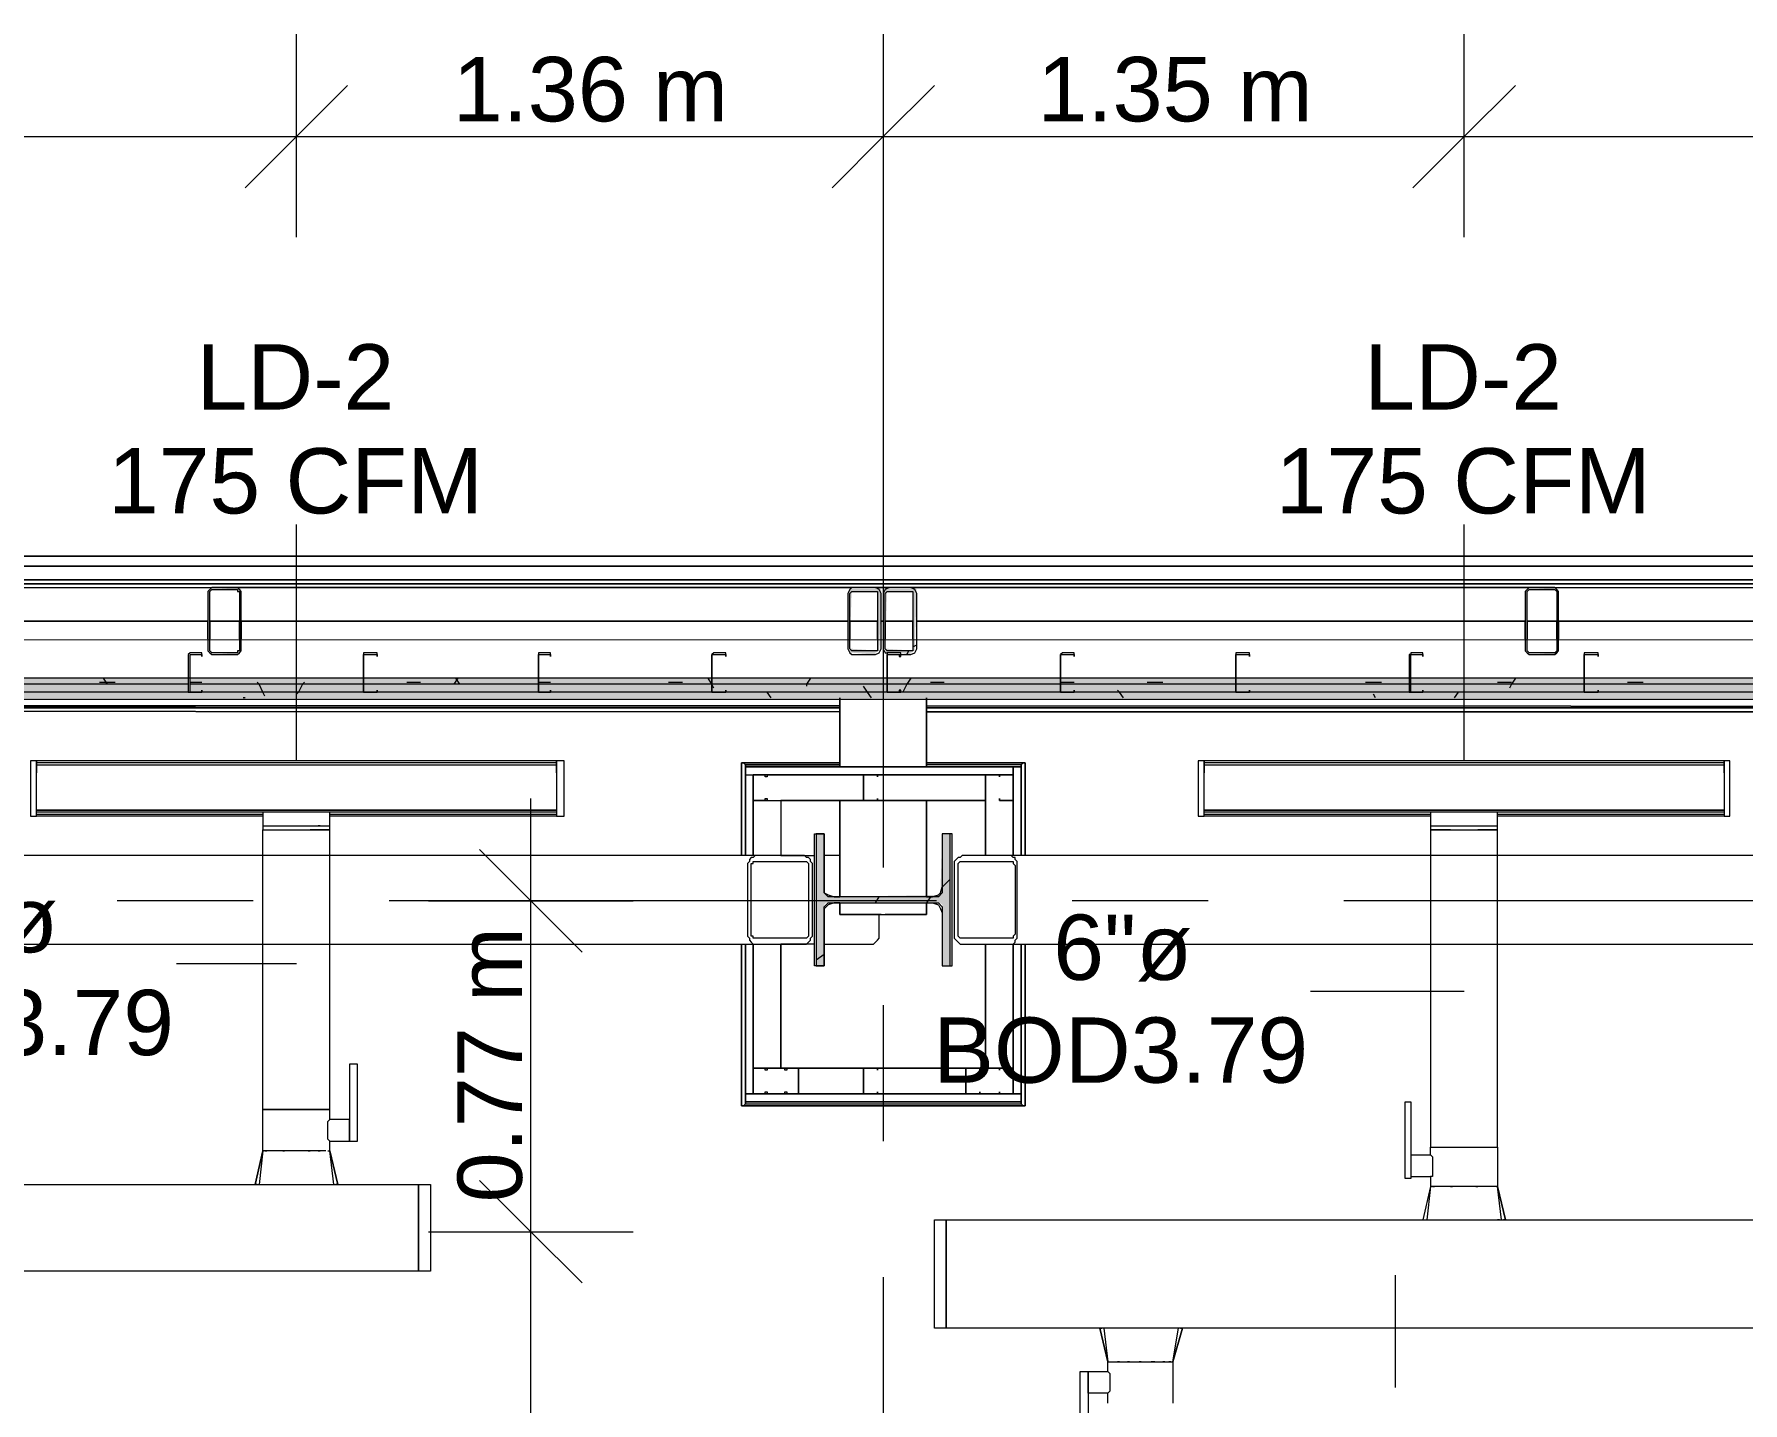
# Model space of a CAD drawing. Header units: metres. Extents: x -2 to 207, y -8 to 52.
# Drawn here: x 38.031 to 42.007, y 44.995 to 48.178 of the extents above; entities that cross this region are included whole.
import ezdxf

# ---------------------------------------------------------------- set-up
doc = ezdxf.new("R2010")
doc.units = ezdxf.units.M
doc.layers.add('HVAC - Ductos', color=5, linetype='Continuous', lineweight=0)
doc.layers.add('PDF_Text', color=7, linetype='Continuous', lineweight=0)
doc.layers.add('PDF_Geometry', color=7, linetype='Continuous', lineweight=0, true_color=0xaaaaaa)
doc.layers.add('PDF_Solid Fills', color=7, linetype='Continuous', lineweight=0, true_color=0xffffff)
doc.styles.add('PDF Helvetica', font='')
doc.styles.get('PDF Helvetica').set_extended_font_data('Helvetica')

msp = doc.modelspace()

# ---------------------------------------------------------------- hatches: boundary and pattern name
at = {"layer": 'PDF_Solid Fills', "lineweight": 0, "transparency": 33554559}
h = msp.add_hatch(color=256, dxfattribs=at)
h.paths.add_polyline_path([(38.4444, 46.7397), (38.5034, 46.7352), (38.5039, 46.7352), (38.5039, 46.7397)])
h.paths.add_polyline_path([(38.4444, 46.7397), (38.4444, 46.7443), (38.4398, 46.7443)])
h.paths.add_polyline_path([(38.4398, 46.8864), (38.4352, 46.8864), (38.4352, 46.7443)])
h.paths.add_polyline_path([(38.5085, 46.7443), (38.5039, 46.7443), (38.5085, 46.7397)])
h.paths.add_polyline_path([(38.4398, 46.891), (38.5039, 46.8864), (38.5085, 46.8818), (38.5085, 46.7443), (38.5131, 46.8858), (38.5131, 46.8864), (38.5085, 46.891)])
for points in [[(39.9334, 46.7397), (39.9879, 46.7352), (39.9884, 46.7352), (39.9884, 46.7397), (39.9976, 46.7443), (40.0021, 46.885), (40.0021, 46.8864), (39.9976, 46.891), (39.9288, 46.891), (39.9243, 46.8818), (39.9243, 46.7489), (39.9288, 46.7535), (39.9334, 46.8818), (39.993, 46.8818), (39.993, 46.7443), (39.9334, 46.7489), (39.9288, 46.7489), (39.9288, 46.7397)], [(40.0068, 46.7489), (40.0113, 46.7535), (40.0159, 46.8818), (40.0754, 46.8818), (40.0754, 46.7443), (40.0159, 46.7489), (40.0113, 46.7489), (40.0113, 46.7397), (40.0434, 46.7397), (40.0706, 46.7352), (40.0709, 46.7352), (40.0709, 46.7397), (40.08, 46.7443), (40.0846, 46.8864), (40.08, 46.891), (40.0113, 46.891), (40.0068, 46.8818)], [(12.4111, 46.6344), (59.8547, 46.6344), (60.0699, 46.6298), (60.0699, 46.6481), (26.619, 46.6526), (12.4111, 46.6526)], [(39.8693, 46.1808), (39.8693, 46.3182), (39.851, 46.3182), (39.851, 46.0113), (39.8693, 46.0113), (39.8693, 46.1533), (39.8739, 46.1579), (40.1396, 46.1579), (40.1442, 46.1533), (40.1442, 46.0113), (40.1625, 46.0113), (40.1625, 46.3182), (40.1442, 46.3182), (40.1396, 46.1808), (40.135, 46.1762), (39.8785, 46.1716), (39.8785, 46.1762), (39.8739, 46.1808)]]:
    msp.add_hatch(color=256, dxfattribs=at).paths.add_polyline_path(points)
h = msp.add_hatch(color=256, dxfattribs=at)
h.paths.add_polyline_path([(41.5737, 46.8864), (41.5737, 46.7443), (41.5783, 46.8864)])
h.paths.add_polyline_path([(41.505, 46.8864), (41.5004, 46.8864), (41.5004, 46.7443)])
h.paths.add_polyline_path([(41.5691, 46.8864), (41.5691, 46.891), (41.505, 46.891)])
h.paths.add_polyline_path([(41.5095, 46.7397), (41.5095, 46.7443), (41.505, 46.7443)])
h.paths.add_polyline_path([(41.5095, 46.7397), (41.5685, 46.7352), (41.5691, 46.7352), (41.5691, 46.7397)])
h = msp.add_hatch(color=256, dxfattribs=at)
h.paths.add_polyline_path([(26.6236, 46.6802), (26.6236, 46.6664), (28.6487, 46.6664), (28.6487, 46.6802)])
h.paths.add_polyline_path([(60.0699, 46.6802), (58.6863, 46.6802), (58.6863, 46.6618), (60.0699, 46.6618)])
h.paths.add_polyline_path([(25.8127, 46.6802), (25.8127, 46.6664), (26.619, 46.6664), (26.619, 46.6802)])
h.paths.add_polyline_path([(14.0377, 46.6664), (14.0377, 46.6848), (12.4111, 46.6848), (12.4111, 46.6664)])
h.paths.add_polyline_path([(28.6533, 46.6802), (28.6533, 46.6664), (30.6784, 46.6664), (30.6784, 46.6802)])
h.paths.add_polyline_path([(18.908, 46.6664), (18.908, 46.6848), (16.072, 46.6848), (16.072, 46.6664)])
h.paths.add_polyline_path([(31.4939, 46.6802), (31.4939, 46.6664), (33.5191, 46.6664), (33.5191, 46.6802)])
h.paths.add_polyline_path([(21.7487, 46.6664), (21.7487, 46.6848), (20.9423, 46.6848), (20.9423, 46.6664)])
h.paths.add_polyline_path([(36.3643, 46.6802), (36.3643, 46.6664), (38.3894, 46.6664), (38.3894, 46.6802)])
h.paths.add_polyline_path([(25.8081, 46.6802), (25.4049, 46.6848), (23.783, 46.6848), (23.783, 46.6664), (25.8081, 46.6664)])
h.paths.add_polyline_path([(41.2346, 46.6802), (41.2346, 46.6664), (43.2598, 46.6664), (43.2598, 46.6802)])
h.paths.add_polyline_path([(50.5676, 46.6664), (50.9698, 46.6618), (50.9707, 46.6618), (50.9707, 46.6802), (48.9456, 46.6802), (48.9456, 46.6664)])
h.paths.add_polyline_path([(44.0753, 46.6802), (44.0753, 46.6664), (46.1004, 46.6664), (46.1004, 46.6802)])
h.paths.add_polyline_path([(53.005, 46.6802), (53.005, 46.6618), (53.8114, 46.6618), (53.8114, 46.6802)])
h.paths.add_polyline_path([(48.1347, 46.6802), (48.1347, 46.6664), (48.941, 46.6664), (48.941, 46.6802)])
h.paths.add_polyline_path([(55.8456, 46.6802), (55.8456, 46.6618), (58.6817, 46.6618), (58.6817, 46.6802)])
h.paths.add_polyline_path([(46.105, 46.6802), (46.105, 46.6664), (48.1301, 46.6664), (48.1301, 46.6802)])
h.paths.add_polyline_path([(53.8159, 46.6802), (53.8159, 46.6618), (55.841, 46.6618), (55.841, 46.6802)])
h.paths.add_polyline_path([(43.2643, 46.6802), (43.2643, 46.6664), (44.0707, 46.6664), (44.0707, 46.6802)])
h.paths.add_polyline_path([(50.9753, 46.6802), (50.9753, 46.6618), (53.0004, 46.6618), (53.0004, 46.6802)])
h.paths.add_polyline_path([(38.394, 46.6802), (38.394, 46.6664), (41.2301, 46.6664), (41.2301, 46.6802)])
h.paths.add_polyline_path([(23.7784, 46.6664), (23.7784, 46.6848), (21.7532, 46.6848), (21.7532, 46.6664)])
h.paths.add_polyline_path([(33.5237, 46.6802), (33.5237, 46.6664), (36.3597, 46.6664), (36.3597, 46.6802)])
h.paths.add_polyline_path([(20.9377, 46.6664), (20.9377, 46.6848), (18.9126, 46.6848), (18.9126, 46.6664)])
h.paths.add_polyline_path([(30.683, 46.6802), (30.683, 46.6664), (31.4894, 46.6664), (31.4894, 46.6802)])
h.paths.add_polyline_path([(16.0674, 46.6664), (16.0674, 46.6848), (14.0423, 46.6848), (14.0423, 46.6664)])
h = msp.add_hatch(color=256, dxfattribs=at)
h.paths.add_polyline_path([(53.005, 46.6618), (53.005, 46.6481), (53.8114, 46.6481), (53.8114, 46.6618)])
h.paths.add_polyline_path([(48.1301, 46.6481), (48.1301, 46.6664), (46.105, 46.6664), (46.105, 46.6481)])
h.paths.add_polyline_path([(44.0707, 46.6481), (44.0707, 46.6664), (43.2643, 46.6664), (43.2643, 46.6481)])
h.paths.add_polyline_path([(50.9707, 46.6618), (50.5676, 46.6664), (48.9456, 46.6664), (48.9456, 46.6481), (50.9707, 46.6481)])
h.paths.add_polyline_path([(41.2301, 46.6481), (41.2301, 46.6664), (38.394, 46.6664), (38.394, 46.6481)])
h.paths.add_polyline_path([(48.941, 46.6481), (48.941, 46.6664), (48.1347, 46.6664), (48.1347, 46.6481)])
h.paths.add_polyline_path([(36.3597, 46.6481), (36.3597, 46.6664), (33.5237, 46.6664), (33.5237, 46.6481)])
h.paths.add_polyline_path([(46.1004, 46.6481), (46.1004, 46.6664), (44.0753, 46.6664), (44.0753, 46.6481)])
h.paths.add_polyline_path([(31.4894, 46.6481), (31.4894, 46.6664), (30.683, 46.6664), (30.683, 46.6481)])
h.paths.add_polyline_path([(43.2598, 46.6481), (43.2598, 46.6664), (41.2346, 46.6664), (41.2346, 46.6481)])
h.paths.add_polyline_path([(28.6487, 46.6481), (28.6487, 46.6664), (26.6236, 46.6664), (26.6236, 46.6481)])
h.paths.add_polyline_path([(38.3894, 46.6481), (38.3894, 46.6664), (36.3643, 46.6664), (36.3643, 46.6481)])
h.paths.add_polyline_path([(25.8081, 46.6526), (25.8081, 46.6664), (23.783, 46.6664), (23.783, 46.6526)])
h.paths.add_polyline_path([(33.5191, 46.6481), (33.5191, 46.6664), (31.4939, 46.6664), (31.4939, 46.6481)])
h.paths.add_polyline_path([(21.7487, 46.6526), (21.7487, 46.6664), (20.9423, 46.6664), (20.9423, 46.6526)])
h.paths.add_polyline_path([(30.6784, 46.6481), (30.6784, 46.6664), (28.6533, 46.6664), (28.6533, 46.6481)])
h.paths.add_polyline_path([(18.908, 46.6526), (18.908, 46.6664), (16.072, 46.6664), (16.072, 46.6526)])
h.paths.add_polyline_path([(26.619, 46.6481), (26.619, 46.6664), (25.8127, 46.6664), (25.8127, 46.6526), (26.5091, 46.6526)])
h.paths.add_polyline_path([(14.0377, 46.6526), (14.0377, 46.6664), (12.4111, 46.6664), (12.4111, 46.6526)])
h.paths.add_polyline_path([(23.7784, 46.6526), (23.7784, 46.6664), (21.7532, 46.6664), (21.7532, 46.6526)])
h.paths.add_polyline_path([(60.0699, 46.6618), (53.8159, 46.6618), (53.8159, 46.6481), (60.0699, 46.6481)])
h.paths.add_polyline_path([(20.9377, 46.6526), (20.9377, 46.6664), (18.9126, 46.6664), (18.9126, 46.6526)])
h.paths.add_polyline_path([(50.9753, 46.6618), (50.9753, 46.6481), (53.0004, 46.6481), (53.0004, 46.6618)])
h.paths.add_polyline_path([(16.0674, 46.6526), (16.0674, 46.6664), (14.0423, 46.6664), (14.0423, 46.6526)])

# ---------------------------------------------------------------- linework, layer by layer
at = {"layer": 'HVAC - Ductos', "color": 252, "lineweight": 0, "true_color": 0x939598}
for points in [[(38.6414, 47.7065), (38.6414, 47.9401), (38.6414, 48.1784)], [(40.0068, 48.1784), (40.0068, 47.9401), (40.0068, 47.7065)], [(41.3583, 47.7065), (41.3583, 47.9401), (41.3583, 48.1784)], [(38.7605, 48.0593), (38.6414, 47.9401), (38.5222, 47.821)], [(40.1259, 48.0593), (40.0068, 47.9401), (39.8876, 47.821)], [(41.4775, 48.0593), (41.3583, 47.9401), (41.2392, 47.821)], [(27.2742, 47.9401), (29.4688, 47.9401), (30.8113, 47.9401), (32.0621, 47.9401), (34.2429, 47.9401), (36.4559, 47.9401), (38.6414, 47.9401), (40.0068, 47.9401), (41.3583, 47.9401), (43.498, 47.9401), (45.6697, 47.9401), (47.8277, 47.9401), (49.2022, 47.9401), (50.5768, 47.9401), (52.7942, 47.9401), (54.9843, 47.9401), (57.0644, 47.9401), (58.6359, 47.9401)]]:
    msp.add_lwpolyline(points, dxfattribs=at)
at = {"layer": 'HVAC - Ductos', "lineweight": 0}
for points in [[(38.6414, 46.4878), (38.6414, 47.0376)], [(41.3583, 46.4878), (41.3583, 47.0376)], [(39.2461, 46.4648), (39.2461, 46.4878), (39.2461, 46.4832), (38.0366, 46.4832), (38.0366, 46.4878), (38.0366, 46.4648)], [(39.2461, 46.4878), (38.0366, 46.4878)], [(41.9631, 46.4648), (41.9631, 46.4878), (41.9631, 46.4832), (40.7535, 46.4832), (40.7535, 46.4878), (40.7535, 46.4648)], [(41.9631, 46.4878), (40.7535, 46.4878)], [(38.0366, 46.4144), (38.0366, 46.4236), (38.0366, 46.4328)], [(39.1866, 38.2453), (39.1866, 41.567), (39.1866, 45.3927), (39.1866, 46.4007)], [(39.2461, 46.4328), (39.2461, 46.4236), (39.2461, 46.4144)], [(40.7535, 46.4144), (40.7535, 46.4236), (40.7535, 46.4328)], [(41.9631, 46.4328), (41.9631, 46.4236), (41.9631, 46.4144)], [(38.5635, 46.3595), (38.0366, 46.3595), (38.0366, 46.364), (38.0366, 46.3823), (38.0366, 46.3915)], [(38.0366, 46.3777), (38.0366, 46.3823), (38.0366, 46.3869)], [(38.0366, 46.364), (38.5635, 46.364)], [(39.2461, 46.3915), (39.2461, 46.3823), (39.2461, 46.364), (39.2461, 46.3595), (38.7193, 46.3595)], [(38.7193, 46.364), (39.2461, 46.364)], [(39.2461, 46.3869), (39.2461, 46.3823), (39.2461, 46.3777)], [(41.2804, 46.3595), (40.7535, 46.3595), (40.7535, 46.364), (40.7535, 46.3823), (40.7535, 46.3915)], [(40.7535, 46.3777), (40.7535, 46.3823), (40.7535, 46.3869)], [(40.7535, 46.364), (41.2804, 46.364)], [(41.9631, 46.3915), (41.9631, 46.3823), (41.9631, 46.364), (41.9631, 46.3595), (41.4363, 46.3595)], [(41.4363, 46.364), (41.9631, 46.364)], [(41.9631, 46.3869), (41.9631, 46.3823), (41.9631, 46.3777)], [(38.5635, 46.3366), (38.5681, 46.3366), (38.5864, 46.3366), (38.6139, 46.3366), (38.6414, 46.3366), (38.6735, 46.3366), (38.6963, 46.3366), (38.7147, 46.3366), (38.7193, 46.3366)], [(38.7101, 45.5806), (38.6963, 45.5806), (38.6781, 45.5806), (38.6597, 45.5806), (38.6414, 45.5806), (38.6231, 45.5806), (38.6047, 45.5806), (38.5864, 45.5806), (38.5773, 45.5806), (38.5727, 45.5806), (38.5681, 45.5806), (38.5635, 45.5806), (38.5635, 45.6768), (38.5681, 45.6768), (38.5773, 45.6768), (38.5864, 45.6768), (38.6047, 45.6768), (38.6231, 45.6768), (38.6414, 45.6768), (38.6597, 45.6768), (38.6781, 45.6768), (38.6963, 45.6768), (38.7101, 45.6768), (38.7147, 45.6768), (38.7193, 45.6768), (38.7193, 46.3274), (38.7147, 46.3274), (38.7101, 46.3274), (38.6963, 46.3274), (38.6781, 46.3274), (38.6735, 46.3274)], [(38.7147, 45.5806), (38.7193, 45.5806), (38.7193, 45.6035), (38.7651, 45.6035), (38.7834, 45.6035), (38.7834, 45.7822), (38.7651, 45.7822), (38.7651, 45.6035), (38.7651, 45.6081), (38.7651, 45.6127), (38.7651, 45.6173), (38.7651, 45.6218), (38.7651, 45.631), (38.7651, 45.6355), (38.7651, 45.6401), (38.7651, 45.6493), (38.7651, 45.6539), (38.7193, 45.6539), (38.7193, 45.6768), (38.7147, 45.6768), (38.7101, 45.6768), (38.6963, 45.6768), (38.6781, 45.6768), (38.6597, 45.6768), (38.6414, 45.6768), (38.6231, 45.6768), (38.6047, 45.6768), (38.5864, 45.6768), (38.5773, 45.6768), (38.5681, 45.6768), (38.5635, 45.6768), (38.5635, 46.3274), (38.5681, 46.3274), (38.5727, 46.3274), (38.5773, 46.3274), (38.5864, 46.3274), (38.6047, 46.3274), (38.6093, 46.3274)], [(38.6139, 46.3274), (38.6231, 46.3274), (38.6414, 46.3274), (38.6597, 46.3274), (38.6689, 46.3274)], [(38.6963, 46.3366), (38.6918, 46.3366)], [(41.2346, 45.5714), (41.2804, 45.5714), (41.2804, 45.5897), (41.285, 45.5897), (41.2942, 45.5897), (41.3034, 45.5897), (41.3217, 45.5897), (41.34, 45.5897), (41.3583, 45.5897), (41.3767, 45.5897), (41.395, 45.5897), (41.4133, 45.5897), (41.4225, 45.5897), (41.4317, 45.5897), (41.4363, 45.5897), (41.4363, 46.3274), (41.4317, 46.3274), (41.4271, 46.3274), (41.4225, 46.3274), (41.4133, 46.3274), (41.395, 46.3274), (41.3904, 46.3274)], [(41.3263, 46.3274), (41.3217, 46.3274), (41.3034, 46.3274), (41.2942, 46.3274), (41.2896, 46.3274), (41.285, 46.3274), (41.2804, 46.3274), (41.2804, 45.5897), (41.285, 45.5897), (41.2942, 45.5897), (41.3034, 45.5897), (41.3217, 45.5897), (41.34, 45.5897), (41.3583, 45.5897), (41.3767, 45.5897), (41.395, 45.5897), (41.4133, 45.5897), (41.4225, 45.5897), (41.4317, 45.5897), (41.4363, 45.5897), (41.4363, 45.4981), (41.4317, 45.4981), (41.4271, 45.4981), (41.4225, 45.4981), (41.4133, 45.4981), (41.395, 45.4981), (41.3767, 45.4981), (41.3583, 45.4981), (41.34, 45.4981), (41.3217, 45.4981), (41.3034, 45.4981), (41.2942, 45.4981), (41.2896, 45.4981), (41.285, 45.4981), (41.2804, 45.4981), (41.2621, 45.4202), (41.2667, 45.4202)], [(41.2804, 46.3366), (41.285, 46.3366), (41.3034, 46.3366), (41.3309, 46.3366), (41.3583, 46.3366), (41.3904, 46.3366), (41.4133, 46.3366), (41.4317, 46.3366), (41.4363, 46.3366)], [(41.3309, 46.3274), (41.34, 46.3274), (41.3583, 46.3274), (41.3767, 46.3274), (41.3859, 46.3274)], [(39.0675, 46.2815), (39.1866, 46.1625), (39.3058, 46.0433)], [(38.9484, 46.1625), (39.1866, 46.1625), (39.4248, 46.1625)], [(38.6414, 46.0158), (38.3619, 46.0158)], [(41.3583, 45.9517), (41.0009, 45.9517)], [(38.7193, 45.6035), (38.7147, 45.6081), (38.7147, 45.6173), (38.7147, 45.6264), (38.7147, 45.6355), (38.7147, 45.6401), (38.7147, 45.6493), (38.7193, 45.6539)], [(38.5452, 45.5027), (38.5635, 45.5806), (38.5452, 45.5027)], [(38.5635, 45.5806), (38.5543, 45.5027), (38.5589, 45.5027), (38.5681, 45.5027)], [(38.6918, 45.5027), (38.6963, 45.5027), (38.7147, 45.5027), (38.7285, 45.5027), (38.7193, 45.5806), (38.7376, 45.5027), (38.733, 45.5027), (38.7376, 45.5027), (38.7193, 45.5806)], [(41.2346, 45.5668), (41.2346, 45.5622), (41.2346, 45.5576), (41.2346, 45.553), (41.2346, 45.5439), (41.2346, 45.5393), (41.2346, 45.5302), (41.2346, 45.5256), (41.2346, 45.521), (41.2804, 45.521), (41.2804, 45.4981), (41.2712, 45.4202)], [(41.2804, 45.5714), (41.285, 45.5668), (41.285, 45.5622), (41.285, 45.5576), (41.285, 45.5485), (41.285, 45.5393), (41.285, 45.5302), (41.285, 45.5256), (41.285, 45.521), (41.2804, 45.521)], [(38.5727, 45.5027), (38.5864, 45.5027), (38.591, 45.5027)], [(38.5956, 45.5027), (38.6001, 45.5027), (38.6093, 45.5027), (38.6231, 45.5027), (38.6277, 45.5027), (38.6323, 45.5027), (38.6551, 45.5027)], [(38.6597, 45.5027), (38.6643, 45.5027), (38.6735, 45.5027), (38.6872, 45.5027), (38.6918, 45.5027), (38.7009, 45.5027)], [(39.0675, 45.5119), (39.1866, 45.3927), (39.3058, 45.2736)], [(41.2804, 45.4981), (41.2621, 45.4202), (41.2667, 45.4202), (41.2758, 45.4202), (41.285, 45.4202), (41.3034, 45.4202), (41.3079, 45.4202)], [(41.3767, 45.4202), (41.3813, 45.4202), (41.3904, 45.4202), (41.3996, 45.4202), (41.4041, 45.4202), (41.4133, 45.4202), (41.4317, 45.4202), (41.4408, 45.4202), (41.4454, 45.4202), (41.4363, 45.4981)], [(41.4545, 45.4202), (41.4363, 45.4981), (41.4545, 45.4202)], [(41.3125, 45.4202), (41.3171, 45.4202), (41.3263, 45.4202), (41.3355, 45.4202), (41.34, 45.4202)], [(41.3446, 45.4202), (41.3492, 45.4202), (41.3721, 45.4202)], [(41.4408, 45.4202), (41.4363, 45.4202)], [(38.9484, 45.3927), (39.1866, 45.3927), (39.4248, 45.3927)], [(41.198, 45.2919), (41.198, 45.0308)], [(40.529, 45.1682), (40.5199, 45.1682), (40.5153, 45.1682), (40.5108, 45.1682), (40.5153, 45.1682)], [(40.5108, 45.1682), (40.529, 45.0903), (40.5108, 45.1682)], [(40.5199, 45.1682), (40.529, 45.0903)], [(40.5886, 45.1682), (40.584, 45.1682), (40.5703, 45.1682), (40.5612, 45.1682), (40.5566, 45.1682), (40.552, 45.1682), (40.5336, 45.1682)], [(40.6757, 45.1682), (40.6619, 45.1682), (40.6528, 45.1682), (40.6482, 45.1682), (40.639, 45.1682), (40.6252, 45.1682), (40.6207, 45.1682), (40.6161, 45.1682), (40.5932, 45.1682)], [(40.6986, 45.1682), (40.7032, 45.1682), (40.6986, 45.1682), (40.694, 45.1682), (40.6894, 45.1682), (40.6803, 45.1682)], [(40.6803, 45.0903), (40.694, 45.1682)], [(40.6986, 45.1682), (40.7032, 45.1682), (40.6986, 45.1682)], [(40.4649, 44.8887), (40.4649, 45.0675), (40.4832, 45.0675), (40.529, 45.0675), (40.529, 45.0903), (40.5336, 45.0903), (40.5382, 45.0903), (40.552, 45.0903), (40.5703, 45.0903), (40.5886, 45.0903), (40.607, 45.0903), (40.6252, 45.0903), (40.6436, 45.0903), (40.6619, 45.0903), (40.6711, 45.0903), (40.6757, 45.0903), (40.6803, 45.0903), (40.6803, 44.9941)], [(40.5566, 45.0903), (40.552, 45.0903)], [(40.607, 45.0903), (40.6024, 45.0903)], [(40.6619, 45.0903), (40.6574, 45.0903)], [(40.6757, 45.0903), (40.6711, 45.0903)], [(40.529, 44.9941), (40.529, 45.017), (40.4832, 45.017), (40.4832, 45.0216), (40.4832, 45.0308), (40.4832, 45.0353), (40.4832, 45.0399), (40.4832, 45.0491), (40.4832, 45.0537), (40.4832, 45.0583), (40.4832, 45.0629), (40.4832, 45.0675), (40.4832, 44.8887)], [(40.529, 45.0675), (40.5336, 45.0629), (40.5336, 45.0537), (40.5336, 45.0445), (40.5336, 45.0353), (40.5336, 45.0308), (40.5336, 45.0216), (40.529, 45.017)]]:
    msp.add_lwpolyline(points, dxfattribs=at)
for points in [[(38.0229, 46.4878), (38.0229, 46.3595), (38.0366, 46.3595), (38.0366, 46.4878)], [(39.2461, 46.3732), (38.0366, 46.3732), (38.0366, 46.4786), (39.2461, 46.4786), (39.2461, 46.3732), (39.2461, 46.3686), (38.0366, 46.3686), (38.0366, 46.3732)], [(39.2645, 46.4878), (39.2461, 46.4878), (39.2461, 46.3595), (39.2645, 46.3595)], [(40.7398, 46.4878), (40.7398, 46.3595), (40.7535, 46.3595), (40.7535, 46.4878)], [(41.9631, 46.3732), (40.7535, 46.3732), (40.7535, 46.4786), (41.9631, 46.4786), (41.9631, 46.3732), (41.9631, 46.3686), (40.7535, 46.3686), (40.7535, 46.3732)], [(41.9769, 46.4878), (41.9631, 46.4878), (41.9631, 46.3595), (41.9769, 46.3595)], [(38.0366, 46.4694), (38.0366, 46.4648), (38.0366, 46.4602), (38.0366, 46.4648)], [(39.2461, 46.4602), (39.2461, 46.4648), (39.2461, 46.4694), (39.2461, 46.4648)], [(40.7535, 46.4694), (40.7535, 46.4648), (40.7535, 46.4602), (40.7535, 46.4648)], [(41.9631, 46.4602), (41.9631, 46.4648), (41.9631, 46.4694), (41.9631, 46.4648)], [(38.5635, 46.3366), (38.5635, 46.3274), (38.5727, 46.3274), (38.5864, 46.3274), (38.6139, 46.3274), (38.6414, 46.3274), (38.6689, 46.3274), (38.6963, 46.3274), (38.7101, 46.3274), (38.7193, 46.3274), (38.7193, 46.3366), (38.7193, 46.3686), (38.7147, 46.3686), (38.7101, 46.3686), (38.6963, 46.3686), (38.6781, 46.3686), (38.6597, 46.3686), (38.6414, 46.3686), (38.6231, 46.3686), (38.6047, 46.3686), (38.5864, 46.3686), (38.5773, 46.3686), (38.5681, 46.3686), (38.5635, 46.3686)], [(41.2804, 46.3366), (41.2804, 46.3274), (41.2896, 46.3274), (41.3034, 46.3274), (41.3309, 46.3274), (41.3583, 46.3274), (41.3859, 46.3274), (41.4133, 46.3274), (41.4271, 46.3274), (41.4363, 46.3274), (41.4363, 46.3366), (41.4363, 46.3686), (41.4317, 46.3686), (41.4225, 46.3686), (41.4133, 46.3686), (41.395, 46.3686), (41.3767, 46.3686), (41.3583, 46.3686), (41.34, 46.3686), (41.3217, 46.3686), (41.3034, 46.3686), (41.2942, 46.3686), (41.285, 46.3686), (41.2804, 46.3686)], [(41.2209, 45.6951), (41.2346, 45.6951), (41.2346, 45.5165), (41.2209, 45.5165)], [(38.5727, 45.5806), (38.5681, 45.5806)], [(38.6139, 45.5806), (38.6093, 45.5806)], [(38.6735, 45.5806), (38.6689, 45.5806)], [(38.6963, 45.5806), (38.6918, 45.5806)], [(37.1294, 45.5027), (38.9254, 45.5027), (38.9254, 45.3011), (37.1294, 45.3011)], [(38.5452, 45.5027), (38.5497, 45.5027)], [(38.9254, 45.3011), (38.9254, 45.5027), (38.953, 45.5027), (38.953, 45.3011)], [(41.2896, 45.4981), (41.285, 45.4981)], [(41.3309, 45.4981), (41.3263, 45.4981)], [(41.3904, 45.4981), (41.3859, 45.4981)], [(40.1534, 45.4202), (40.1534, 45.1682), (40.1259, 45.1682), (40.1259, 45.4202)], [(43.0581, 45.1682), (40.1534, 45.1682), (40.1534, 45.4202), (43.0581, 45.4202)], [(41.4499, 45.4202), (41.4545, 45.4202)], [(40.6803, 45.0903), (40.7032, 45.1682)], [(40.5748, 45.0903), (40.5794, 45.0903)], [(40.6298, 45.0903), (40.6344, 45.0903), (40.639, 45.0903), (40.6344, 45.0903)]]:
    msp.add_lwpolyline(points, close=True, dxfattribs=at)
at = {"layer": 'PDF_Geometry', "color": 252, "lineweight": 0, "true_color": 0x939598}
msp.add_lwpolyline([(40.0068, 48.1738), (40.0068, 47.6973)], dxfattribs=at)
at = {"layer": 'PDF_Geometry', "lineweight": 0}
for points in [[(40.0068, 47.6973), (40.0068, 46.2403)], [(38.5085, 46.9642), (38.4352, 46.9642)], [(40.0434, 46.9642), (39.9655, 46.9642)], [(41.5783, 46.9642), (41.5004, 46.9642)], [(36.9095, 46.891), (35.4754, 46.891), (36.9416, 46.891), (38.4719, 46.891), (39.9334, 46.891), (38.5039, 46.891)], [(36.9691, 46.891), (38.4444, 46.891)], [(40.0434, 46.7351), (40.0709, 46.7351), (40.08, 46.7397), (40.0846, 46.7489), (40.0846, 46.8772), (40.08, 46.8864), (40.0709, 46.891), (40.0205, 46.891), (40.0113, 46.8864), (40.0068, 46.8772), (40.0068, 46.7489), (40.0113, 46.7397), (40.0159, 46.7397)], [(41.5095, 46.891), (40.0709, 46.891), (41.537, 46.891), (43.0719, 46.891), (44.538, 46.891), (43.0994, 46.891)], [(41.5691, 46.891), (43.0444, 46.891)], [(38.4352, 46.7718), (38.4352, 46.8131)], [(38.4398, 46.8131), (38.4398, 46.7718)], [(38.5085, 46.7718), (38.5085, 46.8131)], [(38.5131, 46.8131), (38.5131, 46.7718)], [(39.9243, 46.8131), (39.9243, 46.7718)], [(39.9288, 46.8131), (39.9288, 46.7718)], [(39.993, 46.7718), (39.993, 46.8131)], [(40.0022, 46.7718), (40.0022, 46.8131)], [(40.0068, 46.8131), (40.0068, 46.7718)], [(40.0113, 46.8131), (40.0113, 46.7718)], [(40.0754, 46.7718), (40.0754, 46.8131)], [(40.0846, 46.7718), (40.0846, 46.8131)], [(41.5004, 46.7718), (41.5004, 46.8131)], [(41.505, 46.8131), (41.505, 46.7718)], [(41.5737, 46.7718), (41.5737, 46.8131)], [(41.5783, 46.8131), (41.5783, 46.7718)], [(60.07, 46.7673), (12.4111, 46.7718), (12.4111, 46.7535), (7.2476, 46.7535), (7.2476, 46.6161), (12.4111, 46.6161), (12.4111, 46.6344), (60.07, 46.6298)], [(40.0754, 46.7535), (40.0846, 46.7581)], [(40.0617, 46.7351), (40.0663, 46.7443)], [(41.5691, 46.7397), (41.5783, 46.7443)], [(41.2301, 46.6802), (40.8269, 46.6802), (40.4191, 46.6802), (40.0159, 46.6802), (39.6081, 46.6802), (39.2049, 46.6802), (38.7971, 46.6802), (38.3894, 46.6802), (37.9862, 46.6802), (37.5785, 46.6802), (37.1752, 46.6802), (36.7674, 46.6802), (36.3643, 46.6802)], [(44.0707, 46.6802), (43.6675, 46.6802), (43.2598, 46.6802), (42.8566, 46.6802), (42.4488, 46.6802), (42.0456, 46.6802), (41.6378, 46.6802), (41.2346, 46.6802)], [(38.3894, 46.6664), (37.9862, 46.6664), (37.5785, 46.6664), (37.1752, 46.6664), (36.7674, 46.6664), (36.3643, 46.6664)], [(38.3894, 46.6481), (37.9862, 46.6481), (37.5785, 46.6481), (37.1752, 46.6481), (36.7674, 46.6481), (36.3643, 46.6481)], [(41.2301, 46.6664), (40.8269, 46.6664), (40.4191, 46.6664), (40.0159, 46.6664), (39.6081, 46.6664), (39.2049, 46.6664), (38.7971, 46.6664), (38.394, 46.6664)], [(41.2301, 46.6481), (40.8269, 46.6481), (40.4191, 46.6481), (40.0159, 46.6481), (39.6081, 46.6481), (39.2049, 46.6481), (38.7971, 46.6481), (38.394, 46.6481)], [(43.2598, 46.6664), (42.8566, 46.6664), (42.4488, 46.6664), (42.0456, 46.6664), (41.6378, 46.6664), (41.2346, 46.6664)], [(43.2598, 46.6481), (42.8566, 46.6481), (42.4488, 46.6481), (42.0456, 46.6481), (41.6378, 46.6481), (41.2346, 46.6481)], [(30.9121, 46.6115), (39.9059, 46.6115), (30.9121, 46.6161), (39.9059, 46.6161), (30.9121, 46.6161), (39.9059, 46.6161)], [(49.1014, 46.6115), (40.1075, 46.6161)], [(40.3366, 46.4832), (40.1075, 46.4832), (40.3366, 46.4832), (40.1075, 46.4832), (40.3366, 46.4832), (40.3366, 46.2678), (40.3366, 46.4832), (40.3366, 46.2678), (40.3366, 46.4832), (40.3321, 46.4832), (40.3275, 46.4786), (40.3275, 46.474), (40.245, 46.474), (39.6861, 46.474), (39.6861, 46.3961), (39.6861, 46.2678), (39.6861, 46.4786), (39.9059, 46.4786), (39.6861, 46.4786), (39.6861, 46.2678), (39.6861, 46.474), (39.6861, 46.4786), (39.6815, 46.4832), (39.6769, 46.4832), (39.6815, 46.4832), (39.6861, 46.4786), (39.6861, 46.474), (39.6861, 46.2678), (39.6861, 46.474), (39.6861, 46.2678), (39.6861, 46.474), (39.9059, 46.474), (39.6861, 46.474), (39.6861, 46.4557), (39.7043, 46.4557), (39.7043, 46.2678), (39.7043, 46.3961), (39.7685, 46.3961), (39.7685, 46.2678), (39.8464, 46.2678)], [(40.3366, 46.4832), (40.3321, 46.4832), (40.3275, 46.4786), (40.3275, 46.474), (40.3275, 46.2678), (40.3275, 46.474), (40.3275, 46.2678), (40.3275, 46.474), (40.3091, 46.474), (40.3091, 46.2678), (40.3091, 46.4557), (40.245, 46.4557), (40.245, 46.3961), (40.245, 46.2678), (40.245, 46.3961), (39.7685, 46.3961), (39.7685, 46.2678)], [(40.3275, 46.4786), (40.1075, 46.4786)], [(40.3275, 46.4786), (40.1075, 46.4786)], [(40.3275, 46.2678), (40.3275, 46.4786)], [(40.3275, 46.2678), (40.3275, 46.4786)], [(39.6861, 46.2678), (39.6861, 46.474)], [(40.3275, 46.474), (39.6861, 46.474), (40.3275, 46.474)], [(40.3091, 46.474), (39.6861, 46.474)], [(39.6861, 46.4557), (39.6861, 46.2678)], [(39.6861, 46.4557), (40.3091, 46.4557)], [(40.3091, 46.4557), (40.3091, 46.474)], [(40.3275, 46.474), (40.3275, 46.2678)], [(40.3275, 46.2678), (40.3275, 46.474)], [(40.3275, 46.474), (40.3275, 46.2678)], [(40.3275, 46.474), (40.3275, 46.2678)], [(40.3275, 46.2678), (40.3275, 46.474), (40.3275, 46.2678)], [(39.9059, 46.1579), (39.8922, 46.1579), (39.8785, 46.1533), (39.8693, 46.1441), (39.8693, 46.1349), (39.8693, 46.0112), (39.8464, 46.0112), (39.8464, 46.3182), (39.8693, 46.3182), (39.8693, 46.1945), (39.8693, 46.1808), (39.8785, 46.1762), (39.8922, 46.1716), (39.9059, 46.1716), (39.9059, 46.3961), (39.9059, 46.1716)], [(40.1075, 46.1716), (40.1075, 46.3961), (40.1075, 46.1716), (40.1213, 46.1716), (40.135, 46.1762), (40.1396, 46.1808), (40.1442, 46.1945)], [(40.1167, 46.1716), (40.1075, 46.1579), (40.1213, 46.1579), (40.135, 46.1533), (40.1396, 46.1441), (40.1442, 46.1349), (40.1442, 46.0112), (40.1671, 46.0112), (40.1671, 46.3182), (40.1442, 46.3182), (40.1442, 46.1945), (40.1625, 46.2129)], [(39.7089, 46.2678), (35.7229, 46.2678), (35.7183, 46.2633), (35.7137, 46.2633), (35.7091, 46.2587), (35.7091, 46.2541), (35.7045, 46.2495), (35.7045, 46.2403), (35.7045, 46.0846), (35.7045, 46.08), (35.7091, 46.0754), (35.7091, 46.0708), (35.7137, 46.0663), (35.7183, 46.0617), (35.7229, 46.0617), (39.7089, 46.0617)], [(39.6815, 46.2678), (36.0207, 46.2678)], [(39.9059, 46.2678), (39.8693, 46.2678)], [(40.3045, 46.0617), (44.341, 46.0617), (44.3456, 46.0617), (44.3502, 46.0663), (44.3548, 46.0708), (44.3548, 46.0754), (44.3548, 46.08), (44.3594, 46.0846), (44.3594, 46.2403), (44.3548, 46.2495), (44.3548, 46.2541), (44.3548, 46.2587), (44.3502, 46.2633), (44.3456, 46.2633), (44.341, 46.2678), (40.3045, 46.2678)], [(44.0432, 46.2678), (40.3321, 46.2678)], [(38.5406, 46.1625), (38.2245, 46.1625)], [(40.1305, 46.1625), (38.8568, 46.1625)], [(39.9884, 46.1579), (39.9976, 46.1716)], [(40.7627, 46.1625), (40.4465, 46.1625)], [(42.348, 46.1625), (41.0788, 46.1625)], [(39.8693, 46.0617), (39.9792, 46.0617), (39.9838, 46.0617), (39.9884, 46.0663), (39.993, 46.0708), (39.9976, 46.0754), (39.9976, 46.08), (39.9976, 46.0846), (39.9976, 46.1304)], [(39.9059, 46.1579), (39.9059, 46.1304), (39.9059, 46.1579)], [(39.9838, 46.1304), (39.9884, 46.1304), (39.993, 46.1304), (39.9976, 46.1304), (40.0022, 46.1304), (39.9976, 46.1304), (39.993, 46.1304), (39.9884, 46.1304), (39.9838, 46.1304), (39.9059, 46.1304), (40.1075, 46.1304), (40.0296, 46.1304), (40.025, 46.1304), (40.0205, 46.1304), (40.0159, 46.1304), (40.0113, 46.1304), (40.0159, 46.1304), (40.0205, 46.1304), (40.025, 46.1304), (40.0296, 46.1304)], [(36.0207, 46.0617), (39.6815, 46.0617)], [(39.6769, 45.6859), (39.6769, 46.0617)], [(39.6769, 46.0617), (39.6769, 45.6859)], [(39.6861, 46.0617), (39.6861, 45.6905)], [(39.6861, 45.6951), (39.6861, 46.0617)], [(39.6861, 45.773), (39.6861, 46.0617)], [(39.6861, 46.0617), (39.6861, 45.6905)], [(39.6861, 46.0617), (39.6861, 45.6951)], [(39.6861, 45.6951), (39.6861, 46.0617)], [(39.6861, 46.0617), (39.6861, 45.6951), (39.6861, 46.0617)], [(39.8464, 46.0617), (39.7685, 46.0617), (39.7685, 45.773), (40.245, 45.773), (40.245, 46.0617), (40.245, 45.773), (40.3091, 45.773), (40.3091, 46.0617), (40.3091, 45.7135), (40.3275, 45.7135), (40.3275, 46.0617), (40.3275, 45.6951), (40.3275, 45.6905), (40.3321, 45.6859), (40.3366, 45.6859), (40.3321, 45.6859), (40.3275, 45.6905), (40.3275, 45.6951), (39.6861, 45.6951), (39.6861, 46.0617), (39.6861, 45.6951), (39.6861, 46.0617), (39.6861, 45.7135), (39.7043, 45.7135), (39.7043, 46.0617), (39.7043, 45.773), (39.7685, 45.773), (39.7685, 46.0617)], [(40.3275, 45.6905), (40.3275, 46.0617)], [(40.3275, 46.0617), (40.3275, 45.6951)], [(40.3275, 46.0617), (40.3275, 45.773)], [(40.3275, 45.6905), (40.3275, 46.0617)], [(40.3275, 45.6951), (40.3275, 46.0617)], [(40.3275, 46.0617), (40.3275, 45.6951)], [(40.3275, 45.6951), (40.3275, 46.0617)], [(40.3275, 46.0617), (40.3275, 45.6951)], [(40.3321, 46.0617), (44.0432, 46.0617)], [(40.3366, 46.0617), (40.3366, 45.6859)], [(40.3366, 45.6859), (40.3366, 46.0617)], [(39.851, 46.025), (39.8693, 46.0387)], [(40.0068, 45.9196), (40.0068, 45.6035)], [(39.6861, 45.773), (39.6861, 45.6951)], [(40.3275, 45.6951), (40.3275, 45.773)], [(39.6861, 45.6951), (39.6861, 45.6905), (39.6815, 45.6859), (39.6769, 45.6859)], [(39.6861, 45.6951), (39.6861, 45.6905), (39.6815, 45.6859), (39.6769, 45.6859)], [(39.6769, 45.6859), (39.6815, 45.6859), (39.6861, 45.6905), (39.6861, 45.6951)], [(40.3366, 45.6859), (39.6769, 45.6859)], [(39.6861, 45.7135), (39.6861, 45.6951)], [(40.3275, 45.7135), (39.6861, 45.7135)], [(40.3275, 45.6951), (39.6861, 45.6951)], [(39.6861, 45.6951), (40.3275, 45.6951), (39.6861, 45.6951)], [(39.6861, 45.6951), (40.3275, 45.6951)], [(39.6861, 45.6905), (40.3275, 45.6905)], [(39.6861, 45.6905), (40.3275, 45.6905)], [(40.3275, 45.6951), (40.3275, 45.7135)], [(40.3275, 45.6951), (40.3275, 45.6905), (40.3321, 45.6859), (40.3366, 45.6859)], [(40.0068, 45.2873), (40.0068, 44.0182)]]:
    msp.add_lwpolyline(points, dxfattribs=at)
for points in [[(35.4067, 46.9642), (36.9416, 46.9642), (38.4719, 46.9642), (36.9416, 46.9642), (35.4067, 46.9642), (33.8764, 46.9642)], [(40.0068, 46.9642), (41.537, 46.9642), (43.0719, 46.9642), (41.537, 46.9642), (40.0068, 46.9642), (38.4719, 46.9642)], [(38.4719, 46.9413), (36.9416, 46.9413)], [(40.0068, 46.9413), (38.4719, 46.9413)], [(41.537, 46.9413), (40.0068, 46.9413)], [(43.0719, 46.9413), (41.537, 46.9413)], [(38.4719, 46.9093), (36.9416, 46.9093)], [(38.4719, 46.9001), (36.9416, 46.9001)], [(38.4352, 46.7443), (38.4398, 46.7397), (38.4444, 46.7351), (38.5039, 46.7351), (38.5085, 46.7397), (38.5131, 46.7443), (38.5131, 46.8818), (38.5085, 46.8864), (38.5039, 46.891), (38.4444, 46.891), (38.4398, 46.8864), (38.4352, 46.8818)], [(38.5039, 46.7397), (38.4444, 46.7397), (38.4398, 46.7443), (38.4398, 46.8818), (38.4444, 46.8864), (38.5039, 46.8864), (38.5039, 46.8818), (38.5085, 46.8818), (38.5085, 46.7443), (38.5039, 46.7443)], [(40.0068, 46.9093), (38.4719, 46.9093)], [(40.0068, 46.9001), (38.4719, 46.9001)], [(39.9334, 46.7351), (39.9884, 46.7351), (39.9976, 46.7397), (40.0022, 46.7489), (40.0022, 46.8772), (39.9976, 46.8864), (39.9884, 46.891), (39.9334, 46.891), (39.9288, 46.8864), (39.9243, 46.8772), (39.9243, 46.7489), (39.9288, 46.7397)], [(39.9334, 46.7443), (39.9288, 46.7489), (39.9288, 46.8772), (39.9334, 46.8818), (39.9884, 46.8818), (39.993, 46.8818), (39.993, 46.8772), (39.993, 46.7489), (39.993, 46.7443), (39.9884, 46.7443)], [(40.0068, 46.891), (39.9884, 46.891)], [(41.537, 46.9093), (40.0068, 46.9093)], [(41.537, 46.9001), (40.0068, 46.9001)], [(40.0205, 46.891), (40.0068, 46.891)], [(40.0754, 46.7489), (40.0754, 46.7443), (40.0709, 46.7443), (40.0205, 46.7443), (40.0159, 46.7443), (40.0113, 46.7489), (40.0113, 46.8772), (40.0159, 46.8818), (40.0205, 46.8818), (40.0709, 46.8818), (40.0754, 46.8818), (40.0754, 46.8772)], [(41.5783, 46.8818), (41.5737, 46.8864), (41.5691, 46.891), (41.5095, 46.891), (41.505, 46.8864), (41.5004, 46.8818), (41.5004, 46.7443), (41.505, 46.7397), (41.5095, 46.7351), (41.5691, 46.7351), (41.5737, 46.7397), (41.5783, 46.7443)], [(41.5095, 46.8864), (41.5691, 46.8864), (41.5737, 46.8818), (41.5737, 46.7443), (41.5691, 46.7397), (41.5095, 46.7397), (41.505, 46.7443), (41.505, 46.8818)], [(43.0719, 46.9093), (41.537, 46.9093)], [(43.0719, 46.9001), (41.537, 46.9001)], [(36.9783, 46.8131), (38.4352, 46.8131)], [(38.4398, 46.8131), (38.4719, 46.8131)], [(38.4719, 46.8131), (38.5085, 46.8131)], [(38.5131, 46.8131), (39.9243, 46.8131)], [(39.9288, 46.8131), (39.993, 46.8131)], [(40.0022, 46.8131), (40.0068, 46.8131)], [(40.0113, 46.8131), (40.0754, 46.8131)], [(40.0846, 46.8131), (41.5004, 46.8131)], [(41.505, 46.8131), (41.537, 46.8131), (41.5737, 46.8131), (41.537, 46.8131)], [(41.5783, 46.8131), (43.0353, 46.8131)], [(38.4214, 46.7397), (38.394, 46.7397), (38.3894, 46.7351), (38.3894, 46.6481), (38.394, 46.6481), (38.4214, 46.6481), (38.4214, 46.6526), (38.4214, 46.6481), (38.394, 46.6481), (38.394, 46.7351), (38.4214, 46.7351), (38.4214, 46.7306)], [(38.8292, 46.7397), (38.7971, 46.7397), (38.7971, 46.7351), (38.7971, 46.6481), (38.8292, 46.6481), (38.8292, 46.6526), (38.8292, 46.6481), (38.7971, 46.6481), (38.7971, 46.7351), (38.8292, 46.7351), (38.8292, 46.7306)], [(39.2324, 46.7397), (39.2049, 46.7397), (39.2049, 46.7351), (39.2049, 46.6481), (39.2324, 46.6481), (39.2324, 46.6526), (39.2324, 46.6481), (39.2049, 46.6481), (39.2049, 46.7351), (39.2324, 46.7351), (39.2324, 46.7306)], [(39.6402, 46.7397), (39.6127, 46.7397), (39.6081, 46.7351), (39.6081, 46.6481), (39.6127, 46.6481), (39.6402, 46.6481), (39.6402, 46.6526), (39.6402, 46.6481), (39.6127, 46.6481), (39.6081, 46.6481), (39.6081, 46.7351), (39.6127, 46.7351), (39.6402, 46.7351), (39.6402, 46.7306)], [(40.048, 46.7397), (40.0159, 46.7397), (40.0159, 46.7351), (40.0159, 46.6481), (40.048, 46.6481), (40.048, 46.6526), (40.0434, 46.6526), (40.0434, 46.6481), (40.0159, 46.6481), (40.0159, 46.7351), (40.0434, 46.7351), (40.0434, 46.7306), (40.048, 46.7306)], [(40.4511, 46.7397), (40.4237, 46.7397), (40.4191, 46.7351), (40.4191, 46.6481), (40.4237, 46.6481), (40.4511, 46.6481), (40.4511, 46.6526), (40.4511, 46.6481), (40.4237, 46.6481), (40.4191, 46.6481), (40.4191, 46.7351), (40.4237, 46.7351), (40.4511, 46.7351), (40.4511, 46.7306)], [(40.8589, 46.7397), (40.8269, 46.7397), (40.8269, 46.7351), (40.8269, 46.6481), (40.8589, 46.6481), (40.8589, 46.6526), (40.8589, 46.6481), (40.8269, 46.6481), (40.8269, 46.7351), (40.8589, 46.7351), (40.8589, 46.7306)], [(41.2621, 46.7397), (41.2346, 46.7397), (41.2346, 46.7351), (41.2301, 46.7351), (41.2301, 46.6481), (41.2346, 46.6481), (41.2621, 46.6481), (41.2621, 46.6526), (41.2621, 46.6481), (41.2346, 46.6481), (41.2346, 46.7351), (41.2621, 46.7351), (41.2621, 46.7306)], [(41.6699, 46.7397), (41.6378, 46.7397), (41.6378, 46.7351), (41.6378, 46.6481), (41.6699, 46.6481), (41.6699, 46.6526), (41.6699, 46.6481), (41.6378, 46.6481), (41.6378, 46.7351), (41.6699, 46.7351), (41.6699, 46.7306)], [(30.9121, 46.6069), (39.9059, 46.6023)], [(39.9059, 46.6344), (39.9059, 46.474)], [(40.1075, 46.6344), (40.1075, 46.474)], [(40.1075, 46.6115), (49.1014, 46.6115), (40.1075, 46.6161), (49.1014, 46.6115)], [(40.1075, 46.6023), (49.1014, 46.6023)], [(39.9059, 46.4832), (39.6769, 46.4832), (39.6769, 46.2678), (39.6769, 46.4832), (39.6769, 46.2678), (39.6769, 46.4832), (39.9059, 46.4832), (39.6769, 46.4832), (39.6815, 46.4832), (39.6861, 46.4786), (39.6861, 46.474), (39.9059, 46.474), (39.6861, 46.474), (39.9059, 46.474), (39.6861, 46.474), (39.6861, 46.4786), (39.6815, 46.4832), (39.6769, 46.4832)], [(40.3275, 46.474), (40.1075, 46.474), (40.3275, 46.474), (40.1075, 46.474), (40.3275, 46.474), (40.3275, 46.4786), (40.3321, 46.4832), (40.3366, 46.4832), (40.3321, 46.4832), (40.3275, 46.4786)], [(39.6861, 46.474), (39.6861, 46.2678)], [(39.7364, 46.4511), (39.7319, 46.4511), (39.7319, 46.4557), (39.7043, 46.4557), (39.7043, 46.3961), (39.7319, 46.3961), (39.7319, 46.4007), (39.7364, 46.4007), (39.7364, 46.3961), (39.7043, 46.3961), (39.7043, 46.4557), (39.7364, 46.4557)], [(39.7685, 46.3961), (40.245, 46.3961), (40.245, 46.4557), (39.7043, 46.4557), (39.7043, 46.3961)], [(39.961, 46.4557), (39.961, 46.3961), (39.993, 46.3961), (39.993, 46.4007), (39.993, 46.3961), (39.961, 46.3961), (39.961, 46.4557), (39.993, 46.4557)], [(39.993, 46.4511), (39.993, 46.4557)], [(40.3275, 46.474), (40.1075, 46.474)], [(40.2771, 46.4511), (40.2771, 46.4557)], [(40.3091, 46.4557), (40.3091, 46.3961), (40.2771, 46.3961), (40.2771, 46.4007), (40.2771, 46.3961), (40.3091, 46.3961), (40.3091, 46.4557), (40.2771, 46.4557)], [(40.1625, 46.0112), (40.1625, 46.3182), (40.1442, 46.3182), (40.1442, 46.1945), (40.1442, 46.1808), (40.135, 46.1716), (40.1213, 46.1716), (39.8922, 46.1716), (39.8785, 46.1716), (39.8693, 46.1808), (39.8693, 46.1945), (39.8693, 46.3182), (39.851, 46.3182), (39.851, 46.0112), (39.8693, 46.0112), (39.8693, 46.1349), (39.8693, 46.1487), (39.8785, 46.1579), (39.8922, 46.1579), (40.1213, 46.1579), (40.135, 46.1579), (40.1442, 46.1487), (40.1442, 46.1349), (40.1442, 46.0112)], [(39.7089, 46.2678), (39.7043, 46.2633), (39.6997, 46.2633), (39.6952, 46.2587), (39.6952, 46.2541), (39.6906, 46.2495), (39.6906, 46.2403), (39.6906, 46.0846), (39.6906, 46.08), (39.6952, 46.0754), (39.6952, 46.0708), (39.6997, 46.0663), (39.7043, 46.0617), (39.7089, 46.0617), (39.8235, 46.0617), (39.8281, 46.0617), (39.8326, 46.0663), (39.8372, 46.0708), (39.8372, 46.0754), (39.8418, 46.08), (39.8418, 46.0846), (39.8418, 46.2403), (39.8418, 46.2495), (39.8372, 46.2541), (39.8372, 46.2587), (39.8326, 46.2633), (39.8281, 46.2633), (39.8235, 46.2678)], [(39.6997, 46.0846), (39.6997, 46.2403), (39.6997, 46.2449), (39.6997, 46.2495), (39.7043, 46.2495), (39.7043, 46.2541), (39.7089, 46.2541), (39.8235, 46.2541), (39.8281, 46.2541), (39.8326, 46.2495), (39.8326, 46.2449), (39.8326, 46.2403), (39.8326, 46.0846), (39.8326, 46.08), (39.8281, 46.0754), (39.8235, 46.0754), (39.7089, 46.0754), (39.7043, 46.0754), (39.7043, 46.08), (39.6997, 46.08)], [(40.3045, 46.0617), (40.3091, 46.0617), (40.3137, 46.0663), (40.3137, 46.0708), (40.3183, 46.0754), (40.3183, 46.08), (40.3183, 46.0846), (40.3183, 46.2403), (40.3183, 46.2495), (40.3183, 46.2541), (40.3137, 46.2587), (40.3137, 46.2633), (40.3091, 46.2633), (40.3045, 46.2678), (40.19, 46.2678), (40.1854, 46.2633), (40.1808, 46.2633), (40.1762, 46.2587), (40.1716, 46.2541), (40.1716, 46.2495), (40.1716, 46.2403), (40.1716, 46.0846), (40.1716, 46.08), (40.1716, 46.0754), (40.1762, 46.0708), (40.1808, 46.0663), (40.1854, 46.0617), (40.19, 46.0617)], [(40.3137, 46.2403), (40.3137, 46.0846), (40.3091, 46.08), (40.3091, 46.0754), (40.3045, 46.0754), (40.19, 46.0754), (40.1854, 46.0754), (40.1808, 46.08), (40.1808, 46.0846), (40.1808, 46.2403), (40.1808, 46.2449), (40.1808, 46.2495), (40.1854, 46.2541), (40.19, 46.2541), (40.3045, 46.2541), (40.3091, 46.2541), (40.3091, 46.2495), (40.3137, 46.2449)], [(40.1075, 46.1579), (40.1075, 46.1304)], [(40.3366, 45.6859), (40.3366, 46.0617), (40.3366, 45.6859), (39.6769, 45.6859), (39.6769, 46.0617), (39.6769, 45.6859)], [(40.3275, 45.6951), (40.3275, 46.0617)], [(39.7364, 45.7684), (39.7319, 45.7684), (39.7319, 45.773), (39.7043, 45.773), (39.7043, 45.7135), (39.7319, 45.7135), (39.7319, 45.718), (39.7364, 45.718), (39.7364, 45.7135), (39.7043, 45.7135), (39.7043, 45.773), (39.7364, 45.773)], [(40.245, 45.773), (39.7685, 45.773), (39.7043, 45.773), (39.7043, 45.7135), (40.3091, 45.7135), (40.3091, 45.773)], [(39.8097, 45.773), (39.8097, 45.7135), (39.7777, 45.7135), (39.7777, 45.718), (39.7823, 45.718), (39.7823, 45.7135), (39.8097, 45.7135), (39.8097, 45.773), (39.7823, 45.773), (39.7823, 45.7684), (39.7777, 45.7684), (39.7777, 45.773)], [(39.961, 45.773), (39.961, 45.7135), (39.993, 45.7135), (39.993, 45.718), (39.993, 45.7135), (39.961, 45.7135), (39.961, 45.773), (39.993, 45.773)], [(39.993, 45.7684), (39.993, 45.773)], [(40.2037, 45.773), (40.1992, 45.773), (40.1992, 45.7135), (40.2037, 45.7135), (40.2313, 45.7135), (40.2313, 45.718), (40.2313, 45.7135), (40.2037, 45.7135), (40.1992, 45.7135), (40.1992, 45.773), (40.2037, 45.773), (40.2313, 45.773)], [(40.2313, 45.7684), (40.2313, 45.773)], [(40.2771, 45.7684), (40.2771, 45.773)], [(40.3091, 45.773), (40.3091, 45.7135), (40.2771, 45.7135), (40.2771, 45.718), (40.2771, 45.7135), (40.3091, 45.7135), (40.3091, 45.773), (40.2771, 45.773)], [(40.3366, 45.6859), (40.3321, 45.6859), (40.3275, 45.6905), (40.3275, 45.6951), (39.6861, 45.6951), (39.6861, 45.6905), (39.6815, 45.6859), (39.6769, 45.6859)], [(39.6861, 45.6951), (40.3275, 45.6951)], [(39.6861, 45.6951), (40.3275, 45.6951)]]:
    msp.add_lwpolyline(points, close=True, dxfattribs=at)
at = {"layer": 'PDF_Geometry', "color": 254, "lineweight": 0, "true_color": 0xeaeaea}
for points in [[(38.2016, 46.6664), (38.1924, 46.6802)], [(38.4306, 46.6802), (38.426, 46.6802)], [(39.0171, 46.6802), (39.0079, 46.6664)], [(39.0217, 46.6664), (39.0125, 46.6802)], [(39.6127, 46.6572), (39.6081, 46.6664), (39.599, 46.6802)], [(39.8372, 46.6802), (39.8281, 46.6664), (39.8281, 46.6618)], [(40.0709, 46.6802), (40.0617, 46.6664), (40.0526, 46.6481)], [(41.4775, 46.6802), (41.4683, 46.6664), (41.4637, 46.6572)], [(38.1832, 46.671), (38.2199, 46.671)], [(38.394, 46.671), (38.4214, 46.671)], [(38.5681, 46.6389), (38.5635, 46.6481), (38.5543, 46.6664), (38.5497, 46.671)], [(38.6597, 46.671), (38.6551, 46.6664), (38.6459, 46.6481), (38.6414, 46.6435)], [(38.898, 46.671), (38.93, 46.671)], [(39.2049, 46.671), (39.2324, 46.671)], [(39.5074, 46.671), (39.5394, 46.671)], [(39.7456, 46.6344), (39.7364, 46.6481)], [(39.9792, 46.6344), (39.9701, 46.6481), (39.961, 46.6618)], [(40.1167, 46.671), (40.1488, 46.671)], [(40.4191, 46.671), (40.4511, 46.671)], [(40.5657, 46.6344), (40.5566, 46.6481), (40.552, 46.6526)], [(40.6207, 46.671), (40.6574, 46.671)], [(41.1292, 46.671), (41.1659, 46.671)], [(41.1522, 46.6344), (41.1476, 46.6435)], [(41.3446, 46.6481), (41.3355, 46.6344)], [(41.4363, 46.671), (41.4683, 46.671)], [(41.7386, 46.671), (41.7753, 46.671)], [(38.5222, 46.6344), (38.5177, 46.6344)]]:
    msp.add_lwpolyline(points, dxfattribs=at)

# ---------------------------------------------------------------- texts
at = {"layer": 'PDF_Text', "color": 252, "lineweight": 0, "true_color": 0x939598, "char_height": 0.15002, "attachment_point": 4, "style": 'PDF Helvetica'}
for s, insert in [('1.36 m', (39.0048, 48.0495)), ('1.35 m', (40.3655, 48.0495))]:
    msp.add_mtext(s, dxfattribs=dict(at, insert=insert))
at = {"layer": 'PDF_Text', "lineweight": 0, "char_height": 0.1519, "attachment_point": 4, "style": 'PDF Helvetica'}
for s, insert in [('LD-2', (38.4091, 47.3812)), ('LD-2', (41.1261, 47.3812)), ('175 CFM', (38.2029, 47.1384)), ('175 CFM', (40.9199, 47.1384)), ('6"ø', (37.7631, 46.1166)), ('6"ø', (40.4022, 46.0525)), ('BOD3.79', (37.4836, 45.8784)), ('BOD3.79', (40.1227, 45.8142))]:
    msp.add_mtext(s, dxfattribs=dict(at, insert=insert))
at = {"layer": 'PDF_Text', "lineweight": 0, "insert": (39.0921, 45.461), "char_height": 0.15002, "attachment_point": 4, "rotation": 90, "style": 'PDF Helvetica'}
msp.add_mtext('0.77 m', dxfattribs=at)

doc.saveas('drawing.dxf')
